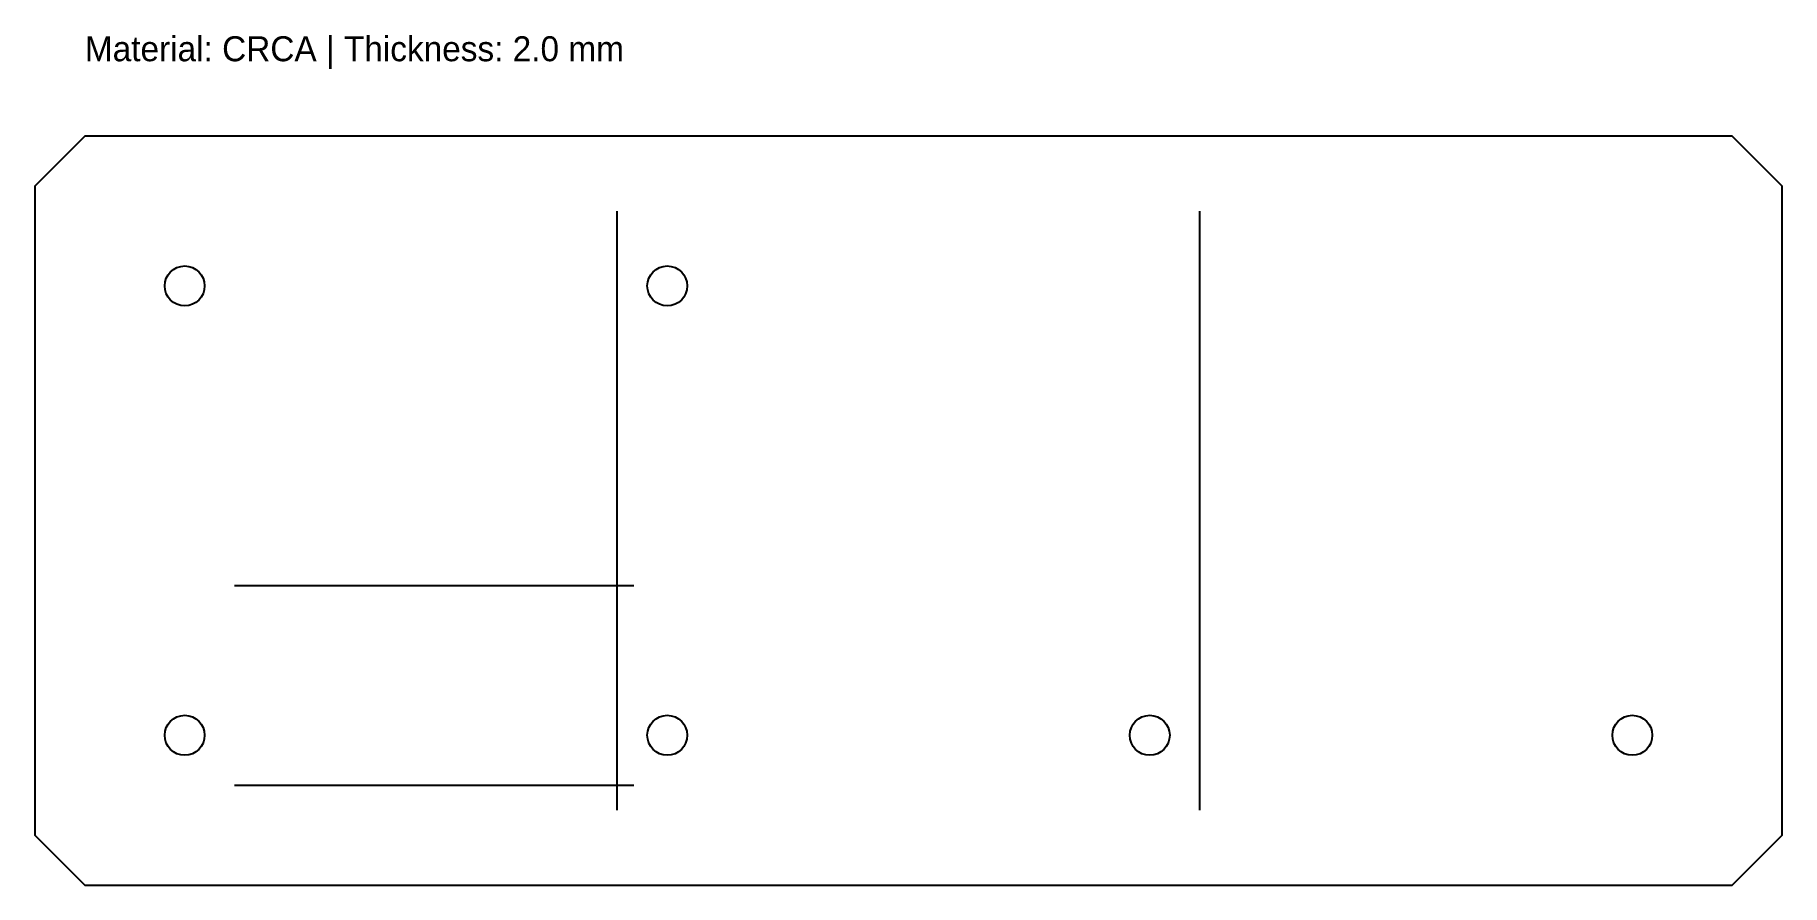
# Model space of a CAD drawing. Header units: metres. Extents: x 0 to 350, y 0 to 170.
import ezdxf

# ---------------------------------------------------------------- set-up
doc = ezdxf.new("R2010")
doc.units = ezdxf.units.M

msp = doc.modelspace()

# ---------------------------------------------------------------- linework, layer by layer
at = {"layer": 'BRAKE'}
for p, q in [((116.67, 15), (116.67, 135)), ((233.33, 15), (233.33, 135))]:
    msp.add_line(p, q, dxfattribs=at)
at = {"layer": 'CONTOUR'}
msp.add_lwpolyline([(10, 0), (340, 0), (350, 10), (350, 140), (340, 150), (10, 150), (0, 140), (0, 10)], close=True, dxfattribs=at)
at = {"layer": 'CUTOUTS'}
for centre in [(30, 120), (126.67, 120), (30, 30), (126.67, 30), (223.33, 30), (320, 30)]:
    msp.add_circle(centre, 4, dxfattribs=at)
at = {"layer": 'WELDING', "linetype": 'CONTINUOUS'}
for p, q in [((40, 60), (120, 60)), ((40, 20), (120, 20))]:
    msp.add_line(p, q, dxfattribs=at)

# ---------------------------------------------------------------- texts
at = {"layer": 'NOTES'}
msp.add_text('Material: CRCA | Thickness: 2.0 mm', height=5, dxfattribs=at).set_placement((10, 165))

doc.saveas('drawing.dxf')
